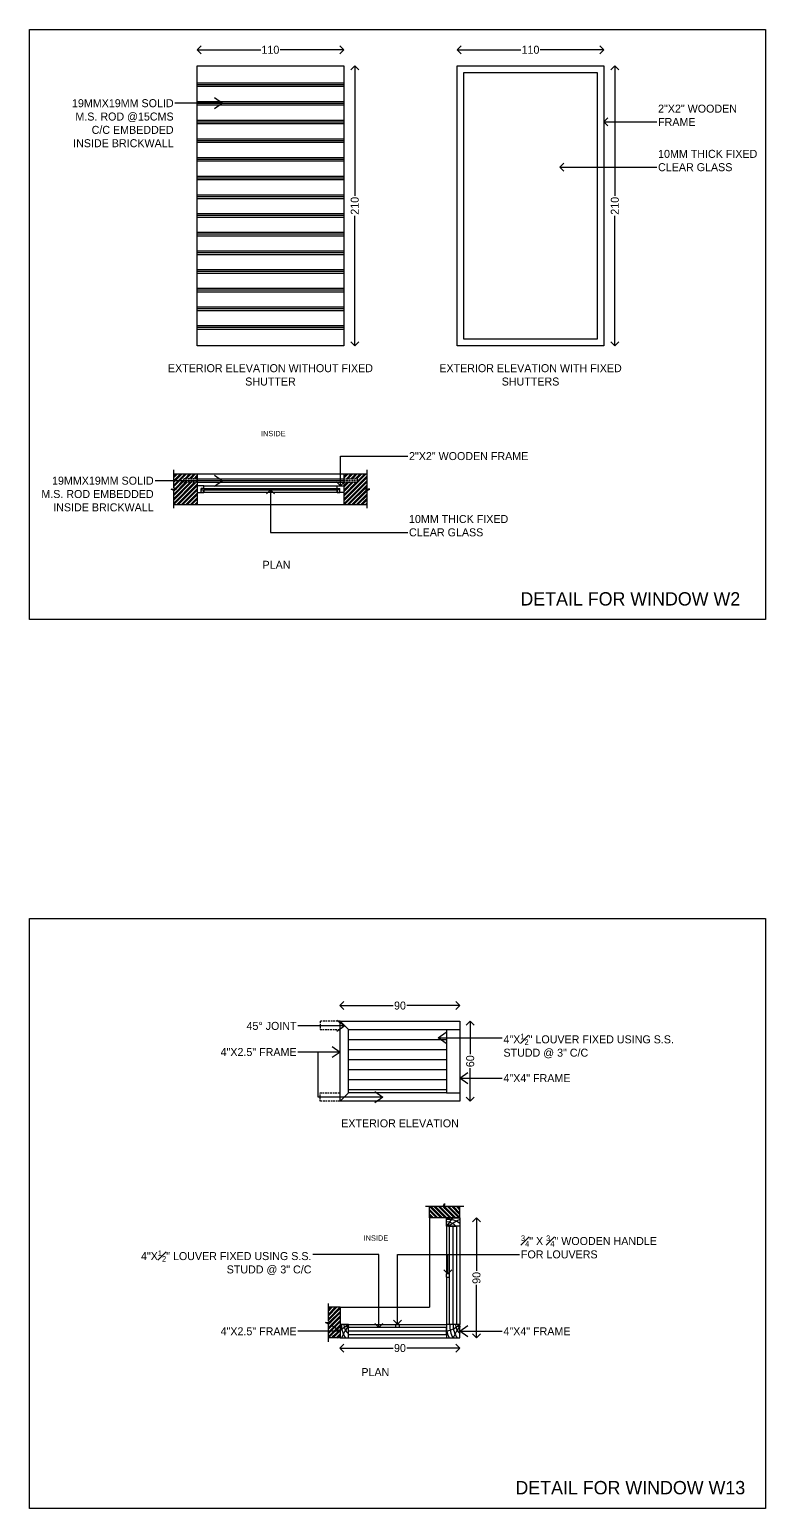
# Model space of a CAD drawing. Header units: metres. Extents: x -16 to 65907, y -5261 to 15511.
# Drawn here: x 32416 to 32968, y 8666 to 9775 of the extents above; entities that cross this region are included whole.
import ezdxf

# ---------------------------------------------------------------- set-up
doc = ezdxf.new("R2010")
doc.units = ezdxf.units.M
doc.header["$PDMODE"] = 67
doc.header["$PDSIZE"] = -5
doc.linetypes.add('DASHED', pattern=[19.05, 12.7, -6.35])
doc.layers.get('0').update_dxf_attribs({"color": 6})
for name, color, linetype in [('BC-DIMENSION', 8, 'Continuous'), ('BC-GREYCOLOR', 8, 'Continuous'), ('BC-HATCH', 8, 'Continuous'), ('BC-JOINERY', 93, 'Continuous'), ('BC-TEXT', 7, 'Continuous'), ('BC-WHITECOLOR', 7, 'Continuous')]:
    doc.layers.add(name, color=color, linetype=linetype)
doc.styles.add('BC-1IN10-2', font='FreeSans.ttf', dxfattribs={"height": 4})
doc.styles.add('BC-1IN10-3', font='FreeSans.ttf', dxfattribs={"height": 6})
doc.styles.add('BC-1IN50-1', font='FreeSans.ttf', dxfattribs={"height": 10})
doc.dimstyles.new('BC-1IN10-3', dxfattribs={"dimtxt": 6, "dimasz": 6, "dimexe": 0.18, "dimexo": 0.0625, "dimgap": 1, "dimtad": 0, "dimtoh": 1, "dimzin": 12, "dimdsep": 46, "dimtxsty": 'BC-1IN10-3', "dimblk": 'OPEN90', "dimcen": 0.09, "dimse1": 1, "dimse2": 1, "dimclrd": 256, "dimclre": 256, "dimclrt": 7, "dimadec": 0, "dimazin": 0, "dimtfac": 1, "dimtdec": 1, "dimtofl": 0, "dimtmove": 1, "dimatfit": 3, "dimldrblk": 'OPEN90', "dimfxl": 1, "dimtolj": 1, "dimtzin": 0, "dimlwd": -3, "dimarcsym": 0})
doc.dimstyles.new('BC-1IN50-1', dxfattribs={"dimtxt": 10, "dimasz": 10, "dimexe": 0.18, "dimexo": 0.0625, "dimgap": 1, "dimtad": 0, "dimdec": 1, "dimzin": 12, "dimdsep": 46, "dimtxsty": 'BC-1IN50-1', "dimblk": 'OPEN90', "dimcen": 0.09, "dimse1": 1, "dimse2": 1, "dimclrd": 8, "dimclre": 256, "dimclrt": 7, "dimadec": 0, "dimazin": 0, "dimtfac": 1, "dimtdec": 0, "dimtofl": 0, "dimtmove": 1, "dimatfit": 3, "dimfxl": 1, "dimtolj": 1, "dimtzin": 0, "dimlwd": -3, "dimarcsym": 0})

# ---------------------------------------------------------------- blocks, each defined once
blk = doc.blocks.new('_OPEN90')
at = {"color": 0, "linetype": 'ByBlock'}
for p, q in [((0, 0), (-1, 0)), ((-0.5, 0.5), (0, 0)), ((0, 0), (-0.5, -0.5))]:
    blk.add_line(p, q, dxfattribs=at)
blk = doc.blocks.new('*D806')
at = {"layer": 'BC-DIMENSION', "lineweight": -3}
for p, q in [((32548, 9759.4), (32589.8, 9759.4)), ((32646, 9759.4), (32604.3, 9759.4))]:
    blk.add_line(p, q, dxfattribs=at)
at = {"layer": 'Defpoints', "color": 0}
for p in [(32652, 9759.4), (32542, 9747.4), (32652, 9747.4)]:
    blk.add_point(p, dxfattribs=at)
at = {"layer": 'BC-DIMENSION', "lineweight": -3, "xscale": 6, "yscale": 6, "zscale": 6, "rotation": 180}
blk.add_blockref('_OPEN90', (32542, 9759.4), dxfattribs=at)
at = {"layer": 'BC-DIMENSION', "lineweight": -3, "xscale": 6, "yscale": 6, "zscale": 6}
blk.add_blockref('_OPEN90', (32652, 9759.4), dxfattribs=at)
at = {"layer": 'BC-DIMENSION', "color": 7, "insert": (32597, 9759.4), "char_height": 6, "attachment_point": 5, "style": 'BC-1IN10-3'}
blk.add_mtext('\\A1;110', dxfattribs=at)
blk = doc.blocks.new('*D807')
at = {"layer": 'BC-DIMENSION', "lineweight": -3}
for p, q in [((32660.3, 9741.4), (32660.3, 9649.9)), ((32660.3, 9543.4), (32660.3, 9634.8))]:
    blk.add_line(p, q, dxfattribs=at)
at = {"layer": 'Defpoints', "color": 0}
for p in [(32652, 9747.4), (32652, 9537.4), (32660.3, 9537.4)]:
    blk.add_point(p, dxfattribs=at)
at = {"layer": 'BC-DIMENSION', "lineweight": -3, "xscale": 6, "yscale": 6, "zscale": 6}
for p, rotation in [((32660.3, 9747.4), 90), ((32660.3, 9537.4), 270)]:
    blk.add_blockref('_OPEN90', p, dxfattribs=dict(at, rotation=rotation))
at = {"layer": 'BC-DIMENSION', "color": 7, "insert": (32660.3, 9642.4), "char_height": 6, "attachment_point": 5, "rotation": 90, "style": 'BC-1IN10-3'}
blk.add_mtext('\\A1;210', dxfattribs=at)
blk = doc.blocks.new('*D808')
at = {"layer": 'BC-DIMENSION', "lineweight": -3}
for p, q in [((32743.1, 9759.4), (32784.9, 9759.4)), ((32841.1, 9759.4), (32799.4, 9759.4))]:
    blk.add_line(p, q, dxfattribs=at)
at = {"layer": 'Defpoints', "color": 0}
for p in [(32847.1, 9759.4), (32737.1, 9747.4), (32847.1, 9747.4)]:
    blk.add_point(p, dxfattribs=at)
at = {"layer": 'BC-DIMENSION', "lineweight": -3, "xscale": 6, "yscale": 6, "zscale": 6, "rotation": 180}
blk.add_blockref('_OPEN90', (32737.1, 9759.4), dxfattribs=at)
at = {"layer": 'BC-DIMENSION', "lineweight": -3, "xscale": 6, "yscale": 6, "zscale": 6}
blk.add_blockref('_OPEN90', (32847.1, 9759.4), dxfattribs=at)
at = {"layer": 'BC-DIMENSION', "color": 7, "insert": (32792.1, 9759.4), "char_height": 6, "attachment_point": 5, "style": 'BC-1IN10-3'}
blk.add_mtext('\\A1;110', dxfattribs=at)
blk = doc.blocks.new('*D809')
at = {"layer": 'BC-DIMENSION', "lineweight": -3}
for p, q in [((32855.4, 9741.4), (32855.4, 9649.9)), ((32855.4, 9543.4), (32855.4, 9634.8))]:
    blk.add_line(p, q, dxfattribs=at)
at = {"layer": 'Defpoints', "color": 0}
for p in [(32847.1, 9747.4), (32847.1, 9537.4), (32855.4, 9537.4)]:
    blk.add_point(p, dxfattribs=at)
at = {"layer": 'BC-DIMENSION', "lineweight": -3, "xscale": 6, "yscale": 6, "zscale": 6}
for p, rotation in [((32855.4, 9747.4), 90), ((32855.4, 9537.4), 270)]:
    blk.add_blockref('_OPEN90', p, dxfattribs=dict(at, rotation=rotation))
at = {"layer": 'BC-DIMENSION', "color": 7, "insert": (32855.4, 9642.4), "char_height": 6, "attachment_point": 5, "rotation": 90, "style": 'BC-1IN10-3'}
blk.add_mtext('\\A1;210', dxfattribs=at)
blk = doc.blocks.new('*D872')
at = {"layer": 'BC-DIMENSION', "lineweight": -3}
for p, q in [((32655.2, 9042.6), (32689, 9042.6)), ((32733.2, 9042.6), (32699.4, 9042.6))]:
    blk.add_line(p, q, dxfattribs=at)
at = {"layer": 'Defpoints', "color": 0}
for p in [(32739.2, 9042.6), (32649.2, 9030.9), (32739.2, 9030.9)]:
    blk.add_point(p, dxfattribs=at)
at = {"layer": 'BC-DIMENSION', "lineweight": -3, "xscale": 6, "yscale": 6, "zscale": 6, "rotation": 180}
blk.add_blockref('_OPEN90', (32649.2, 9042.6), dxfattribs=at)
at = {"layer": 'BC-DIMENSION', "lineweight": -3, "xscale": 6, "yscale": 6, "zscale": 6}
blk.add_blockref('_OPEN90', (32739.2, 9042.6), dxfattribs=at)
at = {"layer": 'BC-DIMENSION', "color": 7, "insert": (32694.2, 9042.6), "char_height": 6, "attachment_point": 5, "style": 'BC-1IN10-3'}
blk.add_mtext('\\A1;90', dxfattribs=at)
blk = doc.blocks.new('*D873')
at = {"layer": 'BC-DIMENSION', "lineweight": -3}
for p, q in [((32746.9, 9024.9), (32746.9, 9006.1)), ((32746.9, 8976.9), (32746.9, 8995.7))]:
    blk.add_line(p, q, dxfattribs=at)
at = {"layer": 'Defpoints', "color": 0}
for p in [(32739.2, 9030.9), (32739.2, 8970.9), (32746.9, 8970.9)]:
    blk.add_point(p, dxfattribs=at)
at = {"layer": 'BC-DIMENSION', "lineweight": -3, "xscale": 6, "yscale": 6, "zscale": 6}
for p, rotation in [((32746.9, 9030.9), 90), ((32746.9, 8970.9), 270)]:
    blk.add_blockref('_OPEN90', p, dxfattribs=dict(at, rotation=rotation))
at = {"layer": 'BC-DIMENSION', "color": 7, "insert": (32746.9, 9000.9), "char_height": 6, "attachment_point": 5, "rotation": 90, "style": 'BC-1IN10-3'}
blk.add_mtext('\\A1;60', dxfattribs=at)
blk = doc.blocks.new('*D874')
at = {"layer": 'BC-DIMENSION', "lineweight": -3}
for p, q in [((32751.6, 8877.4), (32751.6, 8843.6)), ((32751.6, 8799.4), (32751.6, 8833.1))]:
    blk.add_line(p, q, dxfattribs=at)
at = {"layer": 'Defpoints', "color": 0}
for p in [(32739.2, 8883.4), (32751.6, 8883.4), (32739.2, 8793.4)]:
    blk.add_point(p, dxfattribs=at)
at = {"layer": 'BC-DIMENSION', "lineweight": -3, "xscale": 6, "yscale": 6, "zscale": 6}
for p, rotation in [((32751.6, 8883.4), 90), ((32751.6, 8793.4), 270)]:
    blk.add_blockref('_OPEN90', p, dxfattribs=dict(at, rotation=rotation))
at = {"layer": 'BC-DIMENSION', "color": 7, "insert": (32751.6, 8838.4), "char_height": 6, "attachment_point": 5, "rotation": 90, "style": 'BC-1IN10-3'}
blk.add_mtext('\\A1;90', dxfattribs=at)
blk = doc.blocks.new('*D875')
at = {"layer": 'BC-DIMENSION', "lineweight": -3}
for p, q in [((32655.2, 8785.8), (32689, 8785.8)), ((32733.2, 8785.8), (32699.4, 8785.8))]:
    blk.add_line(p, q, dxfattribs=at)
at = {"layer": 'Defpoints', "color": 0}
for p in [(32649.2, 8793.4), (32649.2, 8785.8), (32739.2, 8793.4)]:
    blk.add_point(p, dxfattribs=at)
at = {"layer": 'BC-DIMENSION', "lineweight": -3, "xscale": 6, "yscale": 6, "zscale": 6, "rotation": 180}
blk.add_blockref('_OPEN90', (32649.2, 8785.8), dxfattribs=at)
at = {"layer": 'BC-DIMENSION', "lineweight": -3, "xscale": 6, "yscale": 6, "zscale": 6}
blk.add_blockref('_OPEN90', (32739.2, 8785.8), dxfattribs=at)
at = {"layer": 'BC-DIMENSION', "color": 7, "insert": (32694.2, 8785.8), "char_height": 6, "attachment_point": 5, "style": 'BC-1IN10-3'}
blk.add_mtext('\\A1;90', dxfattribs=at)

msp = doc.modelspace()

# ---------------------------------------------------------------- hatches: boundary and pattern name
at = {"layer": 'BC-HATCH'}
h = msp.add_hatch(dxfattribs=at)
h.set_pattern_fill('ANSI32', color=256, scale=0.25, style=0)
h.paths.add_polyline_path([(32542.05, 9418.43), (32542.05, 9427.43), (32542.05, 9432.43), (32542.05, 9435.086), (32532.05, 9435.086), (32532.05, 9437.773), (32542.05, 9437.773), (32542.05, 9441.43), (32524.55, 9441.43), (32524.55, 9430.997), (32526.57, 9429.93), (32522.529, 9429.93), (32524.55, 9428.862), (32524.55, 9418.43)])
h.paths.add_polyline_path([(32669.55, 9418.43), (32669.55, 9428.862), (32671.57, 9429.93), (32667.529, 9429.93), (32669.55, 9430.997), (32669.55, 9441.43), (32652.05, 9441.43), (32652.05, 9437.773), (32662.05, 9437.773), (32662.05, 9435.086), (32652.05, 9435.086), (32652.05, 9432.43), (32652.05, 9427.43), (32652.05, 9418.43)])
h = msp.add_hatch(dxfattribs=at)
h.set_pattern_fill('ANSI32', color=256, scale=0.25, angle=270, style=0)
h.set_pattern_definition([(315, (23304.9825, 40783.061), (1.68379802, 1.68379802), []), (315, (23304.9825, 40781.9384), (1.68379802, 1.68379802), [])])
h.paths.add_polyline_path([(32739.23, 8883.361), (32739.23, 8892.111), (32728.797, 8892.111), (32727.73, 8890.09), (32727.73, 8894.131), (32726.663, 8892.111), (32716.23, 8892.111), (32716.23, 8883.361)])
h = msp.add_hatch(dxfattribs=at)
h.set_pattern_fill('ANSI32', color=256, scale=0.25, style=0)
h.set_pattern_definition([(45, (749.5299, -617.8872), (-1.68379802, 1.68379802), []), (45, (750.6524, -617.8872), (-1.68379802, 1.68379802), [])])
h.paths.add_polyline_path([(32649.23, 8793.361), (32649.23, 8816.361), (32640.48, 8816.361), (32640.48, 8805.928), (32642.5, 8804.861), (32638.46, 8804.861), (32640.48, 8803.793), (32640.48, 8793.361)])

# ---------------------------------------------------------------- linework, layer by layer
at = {"layer": 'BC-GREYCOLOR'}
for p, q in [((32542.05, 9441.43), (32652.05, 9441.43)), ((32542.05, 9418.43), (32652.05, 9418.43)), ((32655.48, 9024.626), (32649.23, 9030.876)), ((32729.23, 9024.626), (32739.23, 9024.626)), ((32655.48, 8977.126), (32649.23, 8970.876)), ((32729.23, 8977.126), (32739.23, 8977.126)), ((32716.23, 8883.361), (32716.23, 8816.361)), ((32649.23, 8816.361), (32716.23, 8816.361))]:
    msp.add_line(p, q, dxfattribs=at)
at = {"layer": 'BC-GREYCOLOR', "linetype": 'DASHED', "ltscale": 0.1}
for p, q in [((32542.05, 9437.773), (32532.05, 9437.773)), ((32532.05, 9437.773), (32532.05, 9435.086)), ((32542.05, 9436.43), (32532.05, 9436.43)), ((32542.05, 9435.086), (32532.05, 9435.086)), ((32652.05, 9437.773), (32662.05, 9437.773)), ((32652.05, 9436.43), (32662.05, 9436.43)), ((32652.05, 9435.086), (32662.05, 9435.086)), ((32662.05, 9437.773), (32662.05, 9435.086))]:
    msp.add_line(p, q, dxfattribs=at)
at = {"layer": 'BC-GREYCOLOR', "ltscale": 0.1}
for p, q in [((32547.05, 9432.43), (32647.05, 9432.43)), ((32647.05, 9427.43), (32547.05, 9427.43))]:
    msp.add_line(p, q, dxfattribs=at)
at = {"layer": 'BC-GREYCOLOR', "linetype": 'DASHED', "ltscale": 0.1}
for points in [[(32649.23, 9030.876), (32634.23, 9030.876), (32634.23, 9024.626), (32649.23, 9024.626)], [(32649.23, 8970.876), (32634.23, 8970.876), (32634.23, 8977.126), (32649.23, 8977.126)]]:
    msp.add_lwpolyline(points, dxfattribs=at)
at = {"layer": 'BC-HATCH'}
for points in [[(32729.23, 8877.12), (32730.485, 8878.734), (32732.386, 8881.496), (32733.484, 8882.891), (32733.57, 8883.361)], [(32730.361, 8877.111), (32731.94, 8878.17), (32734.167, 8879.773), (32737.196, 8881.347), (32738.768, 8882.111)], [(32655.471, 8803.361), (32653.857, 8802.105), (32651.095, 8800.205), (32649.7, 8799.106), (32649.23, 8799.021)], [(32655.48, 8802.23), (32654.421, 8800.65), (32652.817, 8798.423), (32651.244, 8795.395), (32650.48, 8793.823)], [(32739.23, 8803.361), (32737.616, 8802.105), (32734.855, 8800.205), (32732.002, 8799.106), (32729.23, 8798.337)], [(32739.24, 8802.23), (32738.181, 8800.65), (32736.577, 8798.423), (32735.003, 8795.395), (32734.23, 8793.361)]]:
    msp.add_lwpolyline(points, dxfattribs=at)
for centre, radius, start, end in [((32729.832, 8866.362), 15.93, 53.844712, 92.163676), ((32729.027, 8871.136), 9.313, 39.911192, 88.746864), ((32728.498, 8874.463), 4.298, 38.02701, 80.185167), ((32666.229, 8802.759), 15.93, 177.836324, 216.155288), ((32661.455, 8803.564), 9.313, 181.253136, 230.088808), ((32658.128, 8804.093), 4.298, 189.814833, 231.97299), ((32749.989, 8802.759), 21.086, 190.107125, 206.469889), ((32749.989, 8802.759), 21.086, 190.107125, 206.469889), ((32749.989, 8802.759), 18.508, 177.836324, 210.517828), ((32749.989, 8802.759), 15.93, 177.836324, 216.155288), ((32745.215, 8803.564), 9.313, 181.253136, 230.088808), ((32741.887, 8804.093), 4.298, 189.814833, 231.97299), ((32741.887, 8804.093), 4.298, 189.814833, 231.97299)]:
    msp.add_arc(centre, radius, start, end, dxfattribs=at)
at = {"layer": 'BC-JOINERY'}
for p, q in [((32729.23, 8877.111), (32729.23, 8883.361)), ((32729.23, 8883.361), (32739.23, 8883.361)), ((32739.23, 8883.361), (32739.23, 8877.111)), ((32739.23, 8877.111), (32729.23, 8877.111)), ((32655.48, 8803.361), (32649.23, 8803.361)), ((32649.23, 8803.361), (32649.23, 8793.361)), ((32655.48, 8793.361), (32655.48, 8803.361)), ((32649.23, 8793.361), (32655.48, 8793.361))]:
    msp.add_line(p, q, dxfattribs=at)
msp.add_lwpolyline([(32729.23, 8803.361), (32729.23, 8793.361), (32739.23, 8793.361), (32739.23, 8803.361)], close=True, dxfattribs=at)
at = {"layer": 'BC-WHITECOLOR'}
for p, q in [((32542.05, 9734.695), (32652.05, 9734.695)), ((32542.05, 9733.352), (32652.05, 9733.352)), ((32542.05, 9732.008), (32652.05, 9732.008)), ((32542.05, 9720.695), (32652.05, 9720.695)), ((32542.05, 9719.352), (32652.05, 9719.352)), ((32542.05, 9718.008), (32652.05, 9718.008)), ((32542.05, 9706.695), (32652.05, 9706.695)), ((32542.05, 9705.352), (32652.05, 9705.352)), ((32542.05, 9704.008), (32652.05, 9704.008)), ((32542.05, 9692.695), (32652.05, 9692.695)), ((32542.05, 9691.352), (32652.05, 9691.352)), ((32542.05, 9690.008), (32652.05, 9690.008)), ((32542.05, 9678.695), (32652.05, 9678.695)), ((32542.05, 9677.352), (32652.05, 9677.352)), ((32542.05, 9676.008), (32652.05, 9676.008)), ((32542.05, 9664.695), (32652.05, 9664.695)), ((32542.05, 9663.352), (32652.05, 9663.352)), ((32542.05, 9662.008), (32652.05, 9662.008)), ((32542.05, 9650.695), (32652.05, 9650.695)), ((32542.05, 9649.352), (32652.05, 9649.352)), ((32542.05, 9648.008), (32652.05, 9648.008)), ((32542.05, 9636.695), (32652.05, 9636.695)), ((32542.05, 9635.352), (32652.05, 9635.352)), ((32542.05, 9634.008), (32652.05, 9634.008)), ((32542.05, 9622.695), (32652.05, 9622.695)), ((32542.05, 9621.352), (32652.05, 9621.352)), ((32542.05, 9620.008), (32652.05, 9620.008)), ((32542.05, 9608.695), (32652.05, 9608.695)), ((32542.05, 9607.352), (32652.05, 9607.352)), ((32542.05, 9606.008), (32652.05, 9606.008)), ((32542.05, 9594.695), (32652.05, 9594.695)), ((32542.05, 9593.352), (32652.05, 9593.352)), ((32542.05, 9592.008), (32652.05, 9592.008)), ((32542.05, 9580.695), (32652.05, 9580.695)), ((32542.05, 9579.352), (32652.05, 9579.352)), ((32542.05, 9578.008), (32652.05, 9578.008)), ((32542.05, 9566.695), (32652.05, 9566.695)), ((32542.05, 9565.352), (32652.05, 9565.352)), ((32542.05, 9564.008), (32652.05, 9564.008)), ((32542.05, 9552.695), (32652.05, 9552.695)), ((32542.05, 9551.352), (32652.05, 9551.352)), ((32542.05, 9550.008), (32652.05, 9550.008)), ((32524.55, 9430.997), (32524.55, 9444.305)), ((32524.55, 9441.43), (32542.05, 9441.43)), ((32542.05, 9441.43), (32542.05, 9418.43)), ((32652.05, 9441.43), (32652.05, 9418.43)), ((32652.05, 9441.43), (32669.55, 9441.43)), ((32669.55, 9430.997), (32669.55, 9444.305)), ((32522.529, 9429.93), (32526.57, 9429.93)), ((32524.55, 9428.862), (32522.529, 9429.93)), ((32526.57, 9429.93), (32524.55, 9430.997)), ((32524.55, 9415.555), (32524.55, 9428.862)), ((32542.05, 9437.773), (32652.05, 9437.773)), ((32542.05, 9436.43), (32652.05, 9436.43)), ((32542.05, 9435.086), (32652.05, 9435.086)), ((32547.05, 9432.43), (32542.05, 9432.43)), ((32542.05, 9432.43), (32542.05, 9427.43)), ((32542.05, 9427.43), (32547.05, 9427.43)), ((32547.05, 9430.43), (32545.05, 9430.43)), ((32545.05, 9429.43), (32545.05, 9430.43)), ((32545.55, 9429.43), (32545.55, 9430.43)), ((32547.05, 9430.43), (32547.05, 9432.43)), ((32547.05, 9430.43), (32647.05, 9430.43)), ((32547.05, 9429.43), (32647.05, 9429.43)), ((32547.05, 9427.43), (32547.05, 9429.43)), ((32647.05, 9432.43), (32652.05, 9432.43)), ((32647.05, 9430.43), (32647.05, 9432.43)), ((32647.05, 9430.43), (32649.05, 9430.43)), ((32647.05, 9427.43), (32647.05, 9429.43)), ((32652.05, 9427.43), (32647.05, 9427.43)), ((32648.55, 9429.43), (32648.55, 9430.43)), ((32649.05, 9429.43), (32649.05, 9430.43)), ((32652.05, 9432.43), (32652.05, 9427.43)), ((32667.529, 9429.93), (32669.55, 9430.997)), ((32671.57, 9429.93), (32667.529, 9429.93)), ((32669.55, 9428.862), (32671.57, 9429.93)), ((32669.55, 9415.555), (32669.55, 9428.862)), ((32524.55, 9418.43), (32542.05, 9418.43)), ((32652.05, 9418.43), (32669.55, 9418.43)), ((32655.48, 8977.126), (32655.48, 9024.626)), ((32655.48, 9024.626), (32729.23, 9024.626)), ((32655.48, 9017.126), (32729.23, 9017.126)), ((32729.23, 9024.626), (32729.23, 8977.126)), ((32655.48, 9009.626), (32729.23, 9009.626)), ((32655.48, 9002.126), (32729.23, 9002.126)), ((32655.48, 8994.626), (32729.23, 8994.626)), ((32655.48, 8987.126), (32729.23, 8987.126)), ((32655.48, 8979.626), (32729.23, 8979.626)), ((32729.23, 8977.126), (32655.48, 8977.126)), ((32713.355, 8892.111), (32726.663, 8892.111)), ((32716.23, 8883.361), (32716.23, 8892.111)), ((32739.23, 8883.361), (32716.23, 8883.361)), ((32730.23, 8883.361), (32725.23, 8883.361)), ((32726.663, 8892.111), (32727.73, 8894.131)), ((32727.73, 8894.131), (32727.73, 8890.09)), ((32727.73, 8890.09), (32728.797, 8892.111)), ((32728.797, 8892.111), (32742.105, 8892.111)), ((32739.23, 8883.361), (32739.23, 8892.111)), ((32729.23, 8877.12), (32729.23, 8841.49)), ((32731.48, 8803.57), (32731.48, 8876.911)), ((32736.98, 8876.911), (32731.48, 8876.911)), ((32734.23, 8803.361), (32734.23, 8877.111)), ((32736.98, 8803.57), (32736.98, 8876.911)), ((32739.23, 8877.111), (32739.23, 8803.361)), ((32729.23, 8838.99), (32729.23, 8803.361)), ((32640.48, 8805.928), (32640.48, 8819.236)), ((32649.23, 8816.361), (32640.48, 8816.361)), ((32642.5, 8804.861), (32640.48, 8805.928)), ((32649.23, 8816.361), (32649.23, 8793.361)), ((32649.23, 8807.361), (32649.23, 8802.361)), ((32638.46, 8804.861), (32642.5, 8804.861)), ((32640.48, 8803.793), (32638.46, 8804.861)), ((32640.48, 8790.486), (32640.48, 8803.793)), ((32655.48, 8803.361), (32729.23, 8803.361)), ((32729.021, 8801.111), (32655.48, 8801.111)), ((32729.23, 8798.361), (32655.48, 8798.361)), ((32729.021, 8795.611), (32655.48, 8795.611)), ((32655.68, 8795.611), (32655.68, 8801.111)), ((32729.021, 8795.611), (32729.021, 8801.111)), ((32736.98, 8803.57), (32731.48, 8803.57)), ((32649.23, 8793.361), (32640.48, 8793.361)), ((32655.48, 8793.361), (32729.23, 8793.361))]:
    msp.add_line(p, q, dxfattribs=at)
for points in [[(32542.05, 9537.352), (32542.05, 9747.352), (32652.05, 9747.352), (32652.05, 9537.352)], [(32737.131, 9537.352), (32737.131, 9747.352), (32847.131, 9747.352), (32847.131, 9537.352)], [(32742.131, 9542.352), (32742.131, 9742.352), (32842.131, 9742.352), (32842.131, 9542.352)], [(32547.05, 9429.43), (32547.05, 9427.43), (32545.05, 9427.43), (32545.05, 9429.43)], [(32647.05, 9429.43), (32647.05, 9427.43), (32649.05, 9427.43), (32649.05, 9429.43)], [(32649.23, 8970.876), (32649.23, 9030.876), (32739.23, 9030.876), (32739.23, 8970.876)], [(32731.48, 8841.49), (32728.98, 8841.49), (32728.98, 8838.99), (32731.48, 8838.99)], [(32691, 8801.111), (32691, 8803.611), (32693.5, 8803.611), (32693.5, 8801.111)]]:
    msp.add_lwpolyline(points, close=True, dxfattribs=at)
at = {"layer": 'Defpoints'}
for points in [[(32416.35, 9332.065), (32416.35, 9774.565), (32968.35, 9774.565), (32968.35, 9332.065)], [(32416.35, 8665.535), (32416.35, 9108.035), (32968.35, 9108.035), (32968.35, 8665.535)]]:
    msp.add_lwpolyline(points, close=True, dxfattribs=at)

# ---------------------------------------------------------------- texts
at = {"layer": 'BC-TEXT', "color": 7, "char_height": 6, "style": 'BC-1IN10-3'}
for s, insert, width, attachment_point in [('{19MMX19MM SOLID M.S. ROD @15CMS C/C EMBEDDED INSIDE BRICKWALL}', (32524.408, 9722.352), 88.39997, 3), ('{2"X2" WOODEN FRAME}', (32887.814, 9702.28), 80.07836, 7), ('{10MM THICK FIXED CLEAR GLASS}', (32887.814, 9668.278), 80.07836, 7), ('{2"X2" WOODEN FRAME}', (32700.98, 9451.624), 131.23406, 7), ('{19MMX19MM SOLID M.S. ROD EMBEDDED INSIDE BRICKWALL}', (32509.447, 9439.272), 88.39997, 3), ('{10MM THICK FIXED CLEAR GLASS}', (32700.98, 9394.439), 98.89618, 7), ('{45%%d JOINT}', (32616.628, 9030.386), 75.06401, 3), ('{\\A1;4"X\\H1x;{\\H0.7x;\\S1#2;}" LOUVER FIXED USING S.S. STUDD @ 3" C/C}', (32771.832, 9021.517), 131.45149, 1), ('{4"X2.5" FRAME}', (32616.628, 9010.813), 75.06401, 3), ('{4"X4" FRAME}', (32771.832, 8991.24), 75.06401, 1), ('{\\A1;\\H1x;{\\H0.7x;\\S3#4;}" X {\\H0.7x;\\S3#4;}" WOODEN HANDLE FOR LOUVERS}', (32784.946, 8852.972), 107.97209, 7), ('{\\A1;4"X{\\H0.7x;\\S1#2;}" LOUVER FIXED USING S.S. STUDD @ 3" C/C}', (32627.798, 8858.972), 149.31271, 3), ('{4"X2.5" FRAME}', (32616.628, 8801.361), 75.06401, 3), ('{4"X4" FRAME}', (32771.832, 8801.361), 75.06401, 1)]:
    msp.add_mtext(s, dxfattribs=dict(at, insert=insert, width=width, attachment_point=attachment_point))
at = {"layer": 'BC-TEXT', "attachment_point": 5}
for s, insert, char_height, width, style in [('{\\pxqc;EXTERIOR ELEVATION WITHOUT FIXED SHUTTER}', (32597.05, 9515.59), 6, 165.16731, 'BC-1IN10-3'), ('{\\pxqc;EXTERIOR ELEVATION WITH FIXED SHUTTERS}', (32792.131, 9515.59), 6, 165.16731, 'BC-1IN10-3'), ('{\\pxqc;INSIDE}', (32599.15, 9471.586), 4, 165.16731, 'BC-1IN10-2'), ('{\\pxqc;PLAN}', (32601.595, 9373.174), 6, 165.16731, 'BC-1IN10-3'), ('{\\pxqc;DETAIL FOR WINDOW W2}', (32866.995, 9347.576), 10, 258.49544, 'BC-1IN10-3'), ('{\\pxqc;EXTERIOR ELEVATION}', (32694.23, 8954.287), 6, 165.16731, 'BC-1IN10-3'), ('{\\pxqc;INSIDE}', (32676.141, 8868.283), 4, 165.16731, 'BC-1IN10-2'), ('{\\pxqc;PLAN}', (32675.73, 8767.783), 6, 165.16731, 'BC-1IN10-3'), ('{\\pxqc;DETAIL FOR WINDOW W13}', (32866.995, 8681.046), 10, 258.49544, 'BC-1IN10-3')]:
    msp.add_mtext(s, dxfattribs=dict(at, insert=insert, char_height=char_height, width=width, style=style))

# ---------------------------------------------------------------- dimensions: what is measured, and where the dimension line sits
at = {"layer": 'BC-DIMENSION'}
for base, p1, p2, picture, middle in [((32652.05, 9759.405), (32542.05, 9747.352), (32652.05, 9747.352), '*D806', (32597.05, 9759.405)), ((32847.131, 9759.405), (32737.131, 9747.352), (32847.131, 9747.352), '*D808', (32792.131, 9759.405)), ((32739.23, 9042.594), (32649.23, 9030.876), (32739.23, 9030.876), '*D872', (32694.23, 9042.594)), ((32649.23, 8785.811), (32739.23, 8793.361), (32649.23, 8793.361), '*D875', (32694.23, 8785.811))]:
    dim = msp.add_linear_dim(base=base, p1=p1, p2=p2, dimstyle='BC-1IN10-3', override={"dimlfac": 1}, dxfattribs=at)
    dim.commit()
    dim.dimension.update_dxf_attribs({"geometry": picture, "text_midpoint": middle})
for base, p1, p2, picture, middle in [((32660.281, 9537.352), (32652.05, 9747.352), (32652.05, 9537.352), '*D807', (32660.281, 9642.352)), ((32855.362, 9537.352), (32847.131, 9747.352), (32847.131, 9537.352), '*D809', (32855.362, 9642.352)), ((32746.917, 8970.876), (32739.23, 9030.876), (32739.23, 8970.876), '*D873', (32746.917, 9000.876)), ((32751.636, 8883.361), (32739.23, 8793.361), (32739.23, 8883.361), '*D874', (32751.636, 8838.361))]:
    dim = msp.add_linear_dim(base=base, p1=p1, p2=p2, angle=90, dimstyle='BC-1IN10-3', override={"dimlfac": 1}, dxfattribs=at)
    dim.commit()
    dim.dimension.update_dxf_attribs({"geometry": picture, "text_midpoint": middle})

# ---------------------------------------------------------------- leaders
at = {"layer": 'BC-TEXT', "annotation_type": 0, "has_hookline": 1}
for points, dimstyle, override, hookline_direction, text_width in [([(32561.05, 9719.352), (32525.408, 9719.352)], 'BC-1IN50-1', {"dimtxt": 6, "dimasz": 6, "dimtad": 0, "dimtoh": 1, "dimdec": 2, "dimtxsty": 'BC-1IN10-3', "dimclrd": 256, "dimtdec": 1, "dimldrblk": 'OPEN90'}, 1, 77.062), ([(32847.131, 9705.28), (32886.814, 9705.28)], 'BC-1IN10-3', {"dimtad": 0}, 0, 58.741), ([(32814.076, 9671.278), (32886.814, 9671.278)], 'BC-1IN10-3', {"dimtad": 0}, 0, 74.412), ([(32649.55, 9432.43), (32649.55, 9454.624), (32699.98, 9454.624)], 'BC-1IN10-3', {"dimtad": 0}, 0, 89.63), ([(32561.05, 9436.272), (32510.447, 9436.272)], 'BC-1IN50-1', {"dimtxt": 6, "dimasz": 6, "dimtad": 0, "dimtoh": 1, "dimdec": 2, "dimtxsty": 'BC-1IN10-3', "dimclrd": 256, "dimtdec": 1, "dimldrblk": 'OPEN90'}, 1, 83.021), ([(32597.05, 9429.43), (32597.05, 9397.439), (32699.98, 9397.439)], 'BC-1IN10-3', {"dimtad": 0}, 0, 74.412), ([(32652.72, 9027.386), (32617.628, 9027.386)], 'BC-1IN50-1', {"dimtxt": 6, "dimasz": 6, "dimtad": 0, "dimtoh": 1, "dimdec": 2, "dimtxsty": 'BC-1IN10-3', "dimclrd": 256, "dimtdec": 1, "dimldrblk": 'OPEN90'}, 1, 40.016), ([(32722.878, 9018.517), (32770.832, 9018.517)], 'BC-1IN50-1', {"dimtxt": 6, "dimasz": 6, "dimtad": 0, "dimtoh": 1, "dimdec": 2, "dimtxsty": 'BC-1IN10-3', "dimclrd": 256, "dimtdec": 1, "dimldrblk": 'OPEN90'}, 0, 126.79), ([(32649.23, 9007.813), (32617.628, 9007.813)], 'BC-1IN50-1', {"dimtxt": 6, "dimasz": 6, "dimtad": 0, "dimtoh": 1, "dimdec": 2, "dimtxsty": 'BC-1IN10-3', "dimclrd": 256, "dimtdec": 1, "dimldrblk": 'OPEN90'}, 1, 56.675), ([(32739.23, 8988.24), (32770.832, 8988.24)], 'BC-1IN50-1', {"dimtxt": 6, "dimasz": 6, "dimtad": 0, "dimtoh": 1, "dimdec": 2, "dimtxsty": 'BC-1IN10-3', "dimclrd": 256, "dimtdec": 1, "dimldrblk": 'OPEN90'}, 0, 50.041), ([(32678.446, 8801.111), (32678.446, 8855.972), (32628.798, 8855.972)], 'BC-1IN10-3', {"dimtad": 0}, 1, 126.79), ([(32649.23, 8798.361), (32617.628, 8798.361)], 'BC-1IN50-1', {"dimtxt": 6, "dimasz": 6, "dimtad": 0, "dimtoh": 1, "dimdec": 2, "dimtxsty": 'BC-1IN10-3', "dimclrd": 256, "dimtdec": 1, "dimldrblk": 'OPEN90'}, 1, 56.675), ([(32739.23, 8798.361), (32770.832, 8798.361)], 'BC-1IN50-1', {"dimtxt": 6, "dimasz": 6, "dimtad": 0, "dimtoh": 1, "dimdec": 2, "dimtxsty": 'BC-1IN10-3', "dimclrd": 256, "dimtdec": 1, "dimldrblk": 'OPEN90'}, 0, 50.041)]:
    msp.add_leader(points, dimstyle=dimstyle, override=override, dxfattribs=dict(at, hookline_direction=hookline_direction, text_width=text_width))
at = {"layer": 'BC-TEXT'}
for points, dimstyle, override in [([(32681.436, 8974.053), (32632.852, 8974.053), (32632.852, 9007.813)], 'BC-1IN50-1', {"dimtxt": 6, "dimasz": 6, "dimtoh": 1, "dimdec": 2, "dimtxsty": 'BC-1IN10-3', "dimclrd": 256, "dimtdec": 1, "dimldrblk": 'OPEN90'}), ([(32692.25, 8803.611), (32692.25, 8855.972), (32783.946, 8855.972)], 'BC-1IN10-3', {"dimtad": 0})]:
    msp.add_leader(points, dimstyle=dimstyle, override=override, dxfattribs=at)
msp.add_leader([(32730.23, 8841.49), (32730.23, 8855.972)], dimstyle='BC-1IN10-3', dxfattribs=at)

doc.saveas('drawing.dxf')
